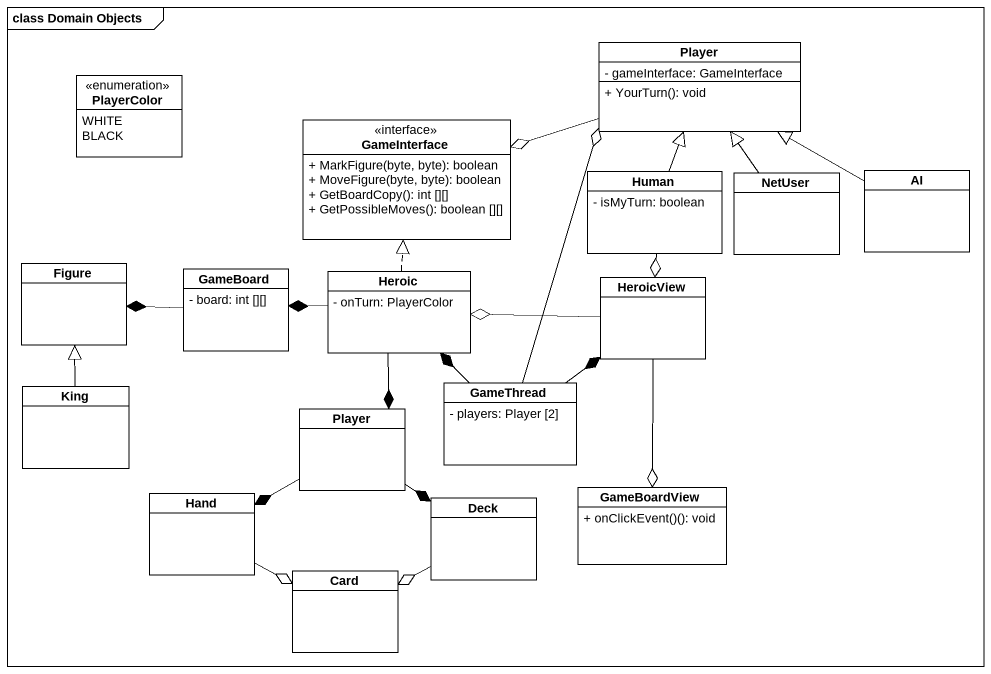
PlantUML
@startuml
mainframe class Domain Objects
hide circle
hide empty members
skinparam classAttributeIconSize 0
class Player {
  - gameInterface: GameInterface
  + YourTurn(): void
}
enum PlayerColor {
  WHITE
  BLACK
}
class GameInterface <<interface>> {
  + MarkFigure(byte, byte): boolean
  + MoveFigure(byte, byte): boolean
  + GetBoardCopy(): int [][]
  + GetPossibleMoves(): boolean [][]
}
class Human {
  - isMyTurn: boolean
}
class NetUser
class AI
class Figure
class GameBoard {
  - board: int [][]
}
class Heroic {
  - onTurn: PlayerColor
}
class HeroicView
class King
class GameThread {
  - players: Player [2]
}
class "Player" as Player_2
class Hand
class GameBoardView {
  + onClickEvent()(): void
}
class Deck
class "Card" as Card_
Player -left-o GameInterface
Human -up-|> Player
Human --o HeroicView
NetUser -up-|> Player
AI -left-|> Player
GameBoard -left-* Figure
Heroic .up.|> GameInterface
Heroic -left-* GameBoard
Heroic --* Player_2
HeroicView -left-o Heroic
HeroicView --o GameBoardView
King -up-|> Figure
GameThread -up-o Player
GameThread -up-* Heroic
GameThread -up-* HeroicView
Player_2 -left-* Hand
Player_2 --* Deck
Hand -right-o Card_
Deck -left-o Card_
@enduml
